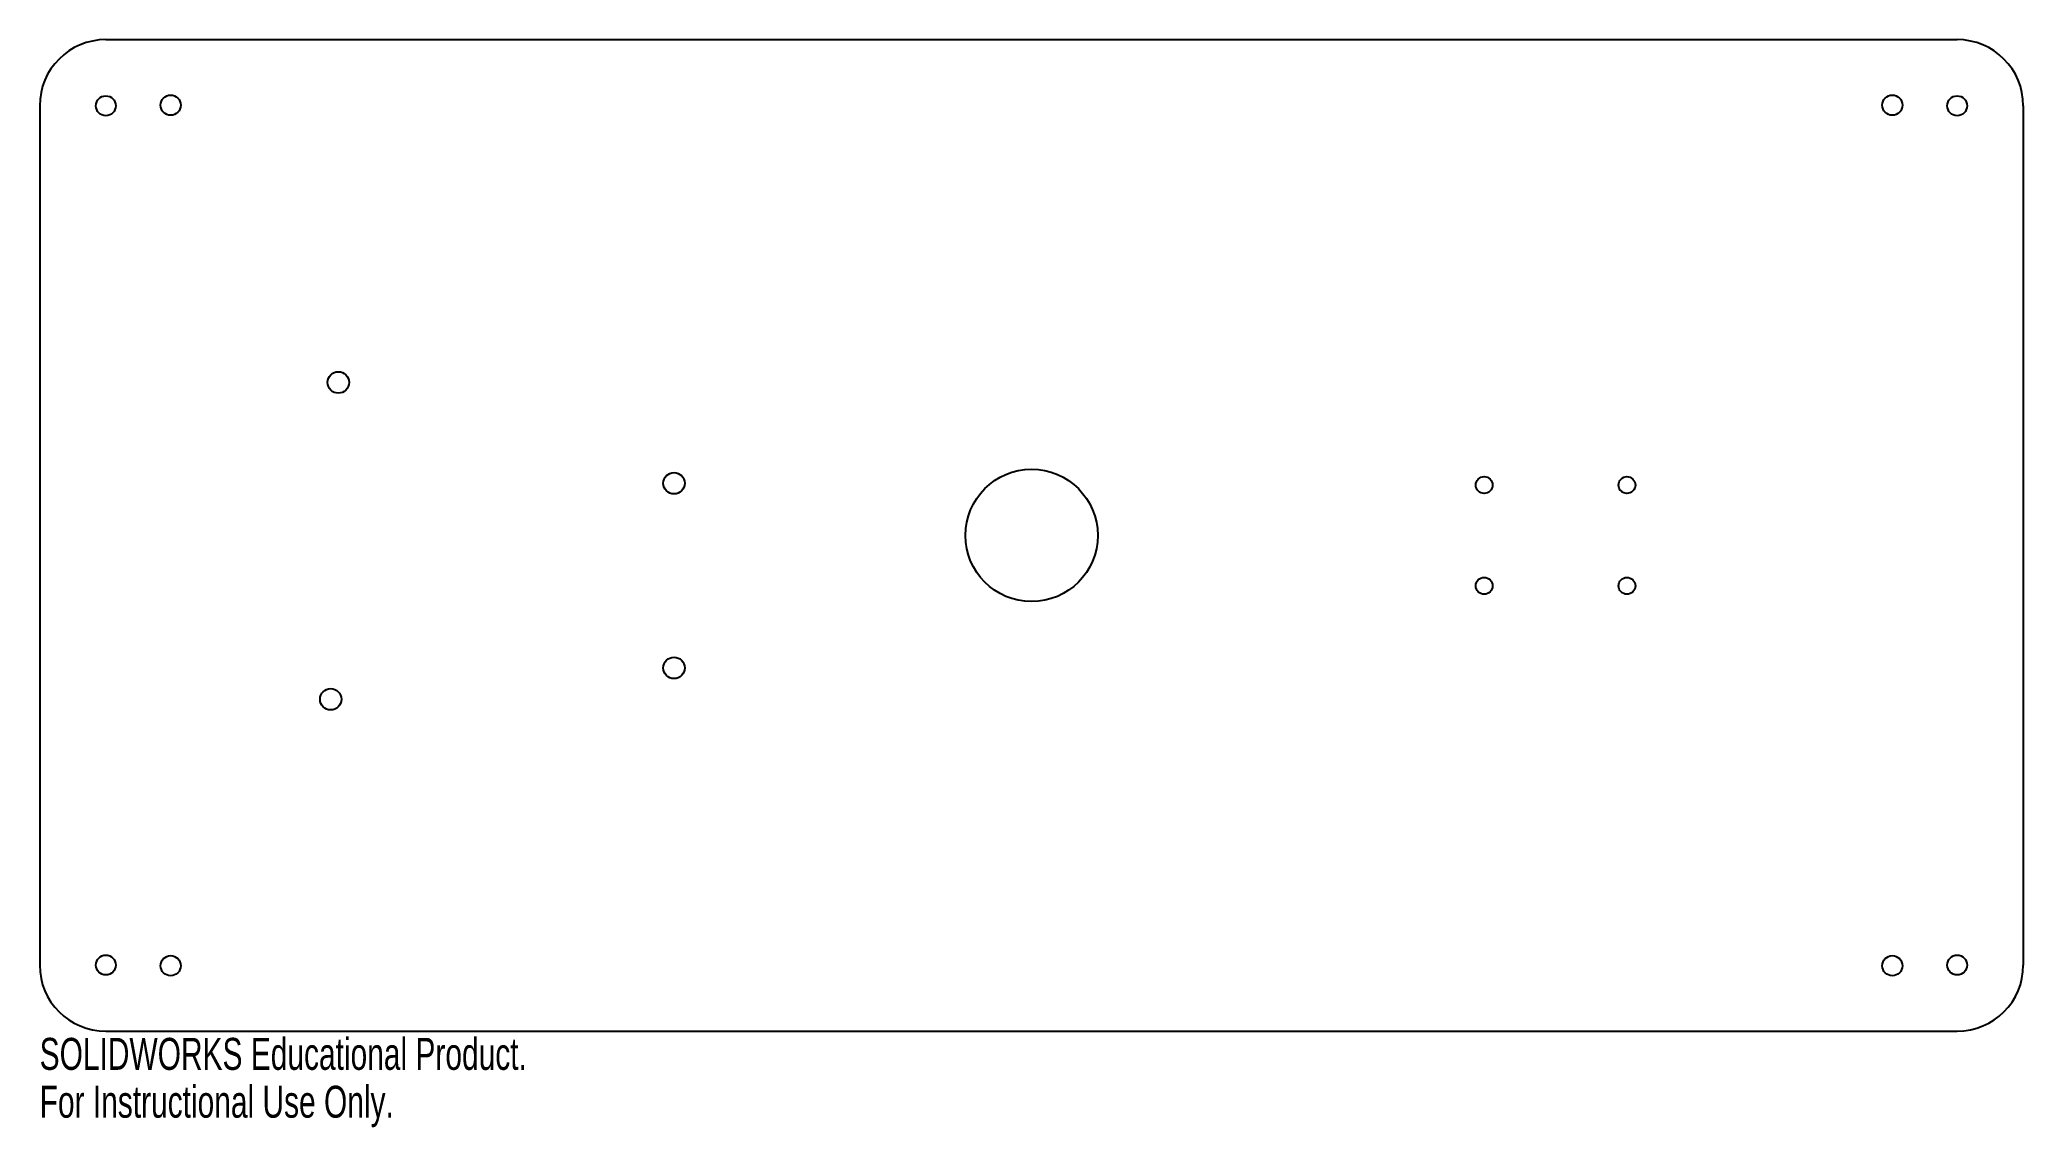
# Model space of a CAD drawing. Header units: inches. Extents: x 0 to 11.8, y -6.5 to 0.
import ezdxf

# ---------------------------------------------------------------- set-up
doc = ezdxf.new("R2010")
doc.units = ezdxf.units.IN
doc.header["$MEASUREMENT"] = 0
doc.styles.add('SLDTEXTSTYLE0', font='TXT', dxfattribs={"width": 0.7})

msp = doc.modelspace()

# ---------------------------------------------------------------- linework, layer by layer
at = {"color": 7, "linetype": 'Continuous', "lineweight": 25}
for p, q in [((0.394, 0), (11.417, 0)), ((0, -0.394), (0, -5.512)), ((11.811, -0.394), (11.811, -5.512)), ((0.394, -5.906), (11.417, -5.906))]:
    msp.add_line(p, q, dxfattribs=at)
for centre, radius in [((0.394, -0.394), 0.0591), ((0.78, -0.39), 0.06), ((11.031, -0.39), 0.06), ((11.417, -0.394), 0.0591), ((1.778, -2.042), 0.0638), ((3.777, -2.642), 0.0637), ((5.906, -2.953), 0.394), ((8.601, -2.653), 0.05), ((9.451, -2.653), 0.05), ((8.601, -3.253), 0.05), ((9.451, -3.253), 0.05), ((3.777, -3.742), 0.0638), ((1.733, -3.929), 0.0637), ((0.394, -5.512), 0.0591), ((0.78, -5.516), 0.06), ((11.031, -5.516), 0.06), ((11.417, -5.512), 0.0591)]:
    msp.add_circle(centre, radius, dxfattribs=at)
at = {"color": 7, "linetype": 'Continuous'}
for centre, radius in [((0.78, -0.39), 0.06), ((5.906, -2.953), 0.394)]:
    msp.add_circle(centre, radius, dxfattribs=at)
at = {"color": 7, "linetype": 'Continuous', "lineweight": 25}
for centre, start, end in [((0.394, -0.394), 90, 180), ((11.417, -0.394), 0, 90), ((0.394, -5.512), 180, 270), ((11.417, -5.512), 270, 0)]:
    msp.add_arc(centre, 0.394, start, end, dxfattribs=at)

# ---------------------------------------------------------------- texts
at = {"color": 7, "linetype": 'Continuous', "char_height": 0.1903, "attachment_point": 1, "style": 'SLDTEXTSTYLE0'}
for s, insert in [('SOLIDWORKS Educational Product.', (0, -5.946)), ('For Instructional Use Only.', (0, -6.231))]:
    msp.add_mtext(s, dxfattribs=dict(at, insert=insert))

doc.saveas('drawing.dxf')
